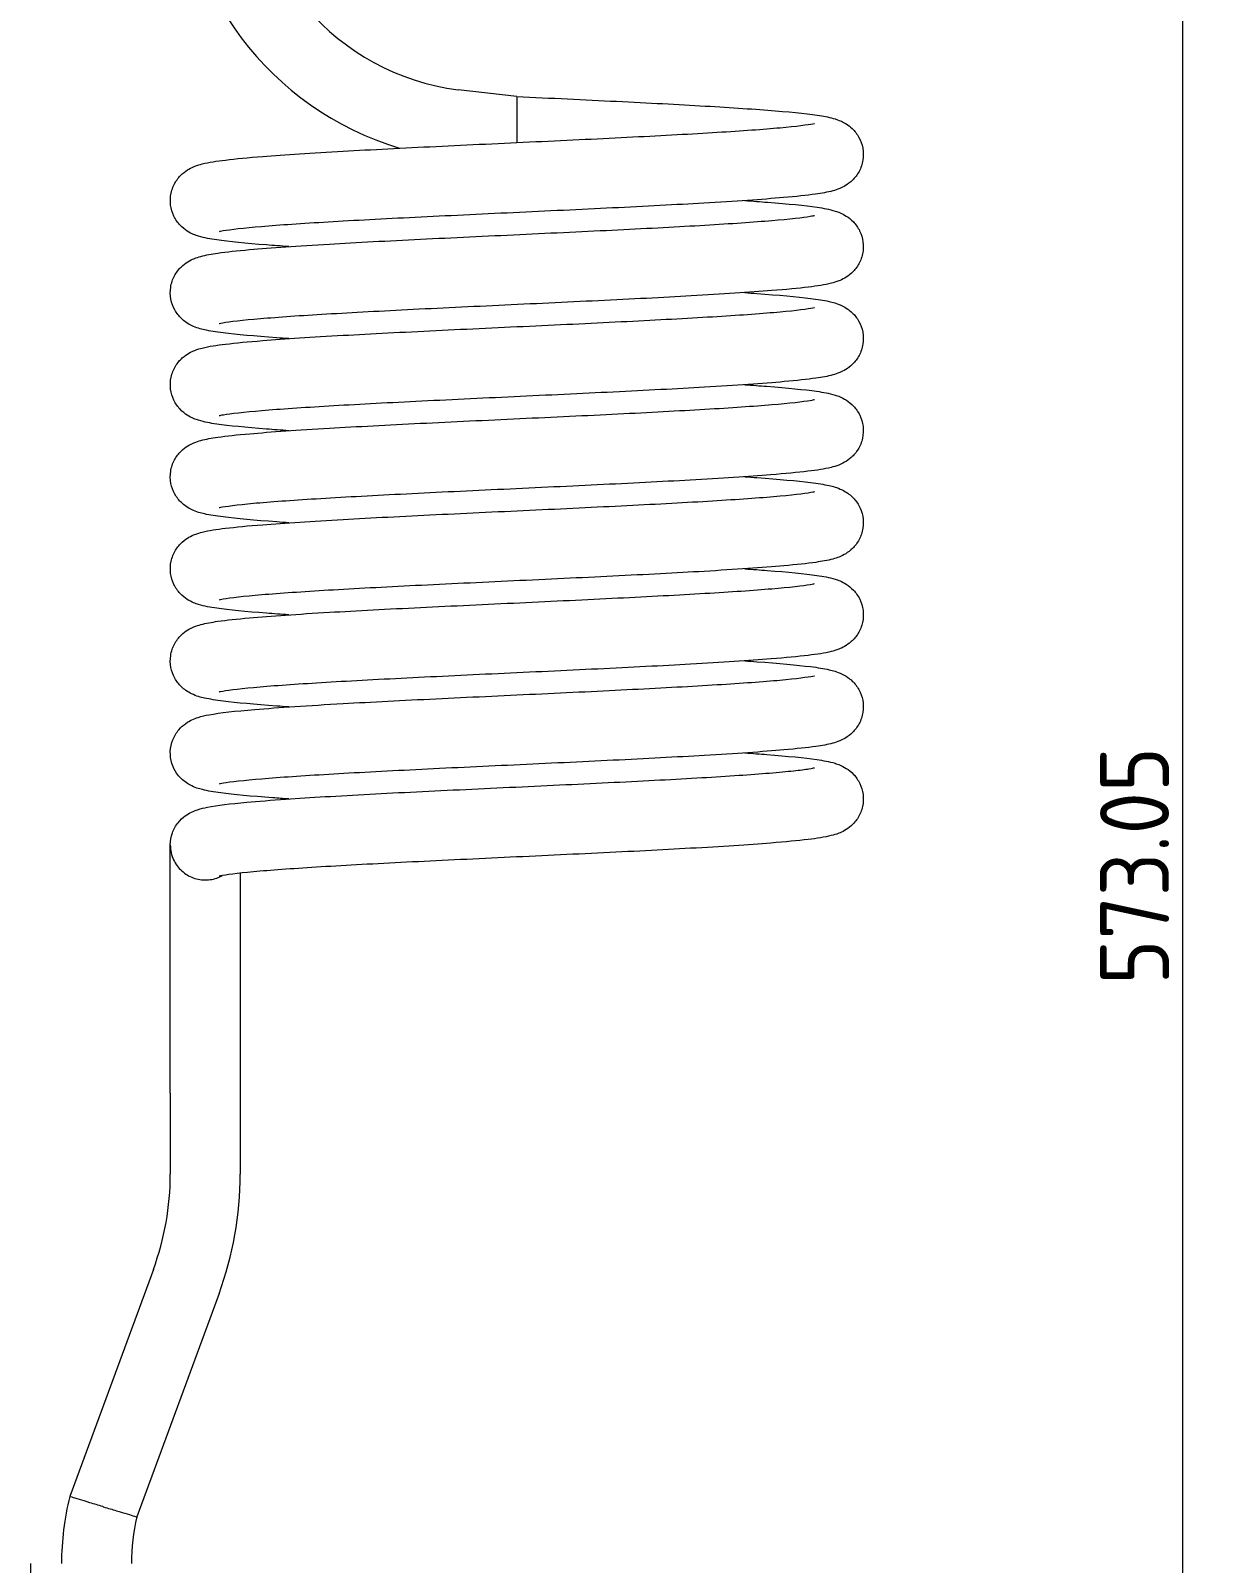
# Model space of a CAD drawing. Header units: millimetres. Extents: x 0 to 2102, y 0 to 1485.
# Drawn here: x 1073.9 to 1287.8, y 324.6 to 602.6 of the extents above; entities that cross this region are included whole.
import ezdxf

# ---------------------------------------------------------------- set-up
doc = ezdxf.new("R2010")
doc.units = ezdxf.units.MM
doc.header["$LTSCALE"] = 2.5
doc.layers.add('가시적인 것(ISO)', color=3, linetype='Continuous', lineweight=5)
doc.layers.add('치수(ISO)', color=2, linetype='Continuous', lineweight=5)
doc.styles.add('치수 텍스트_PSTEK_POSCO', font='isocp.shx')
doc.dimstyles.new('치수_PSTEK_POSCO', dxfattribs={"dimscale": 2.5, "dimtxt": 5, "dimasz": 2.5, "dimexe": 2, "dimexo": 2.5, "dimgap": 1, "dimtad": 1, "dimrnd": 1e-08, "dimdsep": 46, "dimtxsty": '치수 텍스트_PSTEK_POSCO', "dimcen": 0.09, "dimdle": 10, "dimclrd": 7, "dimclre": 7, "dimclrt": 2, "dimadec": 1, "dimazin": 2, "dimtfac": 1, "dimtmove": 0, "dimatfit": 3, "dimfxl": 0, "dimtolj": 1, "dimlwd": -1, "dimlwe": -1, "dimarcsym": 0})

# ---------------------------------------------------------------- blocks, each defined once
blk = doc.blocks.new('*D30')
at = {"layer": 'Defpoints', "color": 0}
for p in [(1178.04, 777.72), (1282.84, 777.72), (1081.47, 204.67)]:
    blk.add_point(p, dxfattribs=at)
at = {"layer": '치수(ISO)', "color": 7}
for p, q in [((1184.29, 777.72), (1287.84, 777.72)), ((1282.84, 210.92), (1282.84, 771.47)), ((1087.72, 204.67), (1287.84, 204.67))]:
    blk.add_line(p, q, dxfattribs=at)
for points in [[(1281.79, 771.47), (1283.88, 771.47), (1282.84, 777.72)], [(1281.79, 210.92), (1283.88, 210.92), (1282.84, 204.67)]]:
    blk.add_solid(points, dxfattribs=at)
at = {"layer": '치수(ISO)', "color": 2, "insert": (1274.09, 429.56), "char_height": 12.5, "attachment_point": 4, "rotation": 90, "style": '치수 텍스트_PSTEK_POSCO'}
blk.add_mtext('\\A1;573.05', dxfattribs=at)

msp = doc.modelspace()

# ---------------------------------------------------------------- linework, layer by layer
at = {"layer": '가시적인 것(ISO)'}
for p, q in [((1162.039, 590.669), (1151.402, 591.876)), ((1162.039, 590.669), (1162.039, 584.319)), ((1162.039, 584.319), (1162.039, 582.319)), ((1099.189, 409.894), (1099.189, 454.894)), ((1111.889, 449.785), (1111.889, 409.894)), ((1099.189, 409.894), (1099.189, 395.159)), ((1111.889, 409.894), (1111.889, 395.159)), ((1096.111, 377.888), (1080.951, 336.704)), ((1108.029, 373.501), (1093.124, 333.007)), ((1073.859, 324.58), (1073.859, 291.393))]:
    msp.add_line(p, q, dxfattribs=at)
for centre, radius, start, end in [((1157.039, 635.207), 56.314, 180.72839, 253.20815), ((1157.039, 635.207), 43.696, 179.06126, 262.58805), ((1049.189, 395.159), 50, 339.79197, 0), ((1049.189, 395.159), 62.7, 339.79197, 0), ((1129.459, 324.58), 50, 165.96691, 180), ((1129.459, 324.58), 37.3, 166.94244, 180)]:
    msp.add_arc(centre, radius, start, end, dxfattribs=at)
for points, knots in [([(1162.039, 590.669), (1168.152, 590.382), (1174.349, 590.09), (1185.866, 589.519), (1191.34, 589.232), (1201.052, 588.663), (1205.396, 588.373), (1212.506, 587.788), (1215.274, 587.5), (1218.337, 586.984), (1219.137, 586.845), (1220.633, 586.307), (1221.139, 586.103), (1222.105, 585.497), (1222.493, 585.211), (1223.316, 584.42), (1223.751, 583.877), (1224.411, 582.674), (1224.653, 582.009), (1224.913, 580.609), (1224.923, 579.855), (1224.695, 578.412), (1224.453, 577.707), (1223.791, 576.47), (1223.365, 575.925), (1222.505, 575.08), (1222.069, 574.763), (1221.283, 574.283), (1220.928, 574.116), (1220.139, 573.788), (1219.744, 573.668), (1218.352, 573.288), (1217.396, 573.13), (1214.64, 572.74), (1212.712, 572.535), (1206.58, 571.994), (1201.616, 571.657), (1190.955, 571.034), (1185.292, 570.739), (1173.61, 570.163), (1167.454, 569.874), (1155.371, 569.305), (1149.29, 569.018), (1137.962, 568.454), (1132.567, 568.168), (1123.151, 567.608), (1118.998, 567.326), (1112.527, 566.781), (1110.037, 566.496), (1108.351, 566.208), (1108.173, 566.164), (1108.055, 566.135)], [0, 0, 0, 0, 1.8360838, 1.8360838, 3.6438063, 3.6438063, 5.4661524, 5.4661524, 7.3228405, 7.3228405, 8.2114282, 8.2114282, 8.5711621, 8.5711621, 8.7754214, 8.7754214, 9.0144909, 9.0144909, 9.2413582, 9.2413582, 9.4786959, 9.4786959, 9.7168044, 9.7168044, 9.9537237, 9.9537237, 10.1813797, 10.1813797, 10.4184836, 10.4184836, 10.7788821, 10.7788821, 11.7385521, 11.7385521, 13.0123039, 13.0123039, 15.1242139, 15.1242139, 16.9823566, 16.9823566, 18.8035128, 18.8035128, 20.6119375, 20.6119375, 22.4108337, 22.4108337, 24.1961963, 24.1961963, 25.9469006, 25.9469006, 26.5608358, 26.5608358, 26.5608358, 26.5608358]), ([(1120.681, 563.444), (1119.254, 563.541), (1117.906, 563.639), (1112.869, 564.029), (1109.86, 564.32), (1106.396, 564.827), (1105.438, 564.982), (1103.764, 565.501), (1103.125, 565.708), (1101.86, 566.517), (1101.401, 566.871), (1100.544, 567.781), (1100.141, 568.344), (1099.54, 569.583), (1099.331, 570.271), (1099.148, 571.695), (1099.181, 572.45), (1099.489, 573.874), (1099.769, 574.56), (1100.485, 575.742), (1100.927, 576.252), (1101.788, 577.026), (1102.209, 577.309), (1102.98, 577.749), (1103.33, 577.903), (1104.153, 578.224), (1104.578, 578.343), (1106.253, 578.763), (1107.538, 578.949), (1111.048, 579.374), (1113.303, 579.586), (1119.952, 580.116), (1124.952, 580.435), (1135.677, 581.04), (1141.443, 581.333), (1153.252, 581.908), (1159.436, 582.196), (1171.482, 582.764), (1177.496, 583.051), (1188.603, 583.615), (1193.841, 583.9), (1202.868, 584.459), (1206.788, 584.741), (1212.72, 585.279), (1214.951, 585.577), (1215.921, 585.776), (1216.022, 585.803), (1216.022, 585.803), (1216.022, 585.803), (1216.022, 585.803)], [254.1008522, 254.1008522, 254.1008522, 254.1008522, 254.7150669, 254.7150669, 256.5640584, 256.5640584, 257.5830138, 257.5830138, 258.0788186, 258.0788186, 258.3147156, 258.3147156, 258.5481935, 258.5481935, 258.7774152, 258.7774152, 259.0151977, 259.0151977, 259.2532721, 259.2532721, 259.4893965, 259.4893965, 259.715419, 259.715419, 259.9616344, 259.9616344, 260.3663643, 260.3663643, 261.5790374, 261.5790374, 262.9075261, 262.9075261, 264.9147055, 264.9147055, 266.7623139, 266.7623139, 268.5809474, 268.5809474, 270.3878812, 270.3878812, 272.1851661, 272.1851661, 273.9673743, 273.9673743, 275.7076809, 275.7076809, 276.0585506, 276.0585506, 276.0598234, 276.0598234, 276.0598234, 276.0598234]), ([(1203.396, 571.794), (1204.859, 571.694), (1206.238, 571.595), (1211.29, 571.202), (1214.285, 570.911), (1217.723, 570.404), (1218.669, 570.25), (1220.331, 569.731), (1220.962, 569.523), (1222.206, 568.729), (1222.662, 568.379), (1223.518, 567.477), (1223.923, 566.916), (1224.528, 565.679), (1224.74, 564.993), (1224.929, 563.57), (1224.899, 562.815), (1224.597, 561.389), (1224.319, 560.702), (1223.607, 559.516), (1223.166, 559.003), (1222.305, 558.224), (1221.883, 557.939), (1221.111, 557.496), (1220.761, 557.341), (1219.94, 557.02), (1219.518, 556.9), (1217.856, 556.481), (1216.589, 556.297), (1213.117, 555.873), (1210.878, 555.661), (1204.255, 555.131), (1199.26, 554.811), (1188.542, 554.206), (1182.781, 553.912), (1170.978, 553.338), (1164.796, 553.049), (1152.747, 552.481), (1146.729, 552.195), (1135.609, 551.63), (1130.362, 551.345), (1121.313, 550.786), (1117.381, 550.504), (1111.418, 549.965), (1109.173, 549.669), (1108.171, 549.465), (1108.064, 549.438), (1108.055, 549.435), (1108.055, 549.435), (1108.055, 549.435)], [41.5837919, 41.5837919, 41.5837919, 41.5837919, 42.2132202, 42.2132202, 44.0626404, 44.0626404, 45.0736037, 45.0736037, 45.5603714, 45.5603714, 45.7945956, 45.7945956, 46.0284862, 46.0284862, 46.2575262, 46.2575262, 46.4952845, 46.4952845, 46.7333617, 46.7333617, 46.969555, 46.969555, 47.1956777, 47.1956777, 47.4411161, 47.4411161, 47.8422257, 47.8422257, 49.0439405, 49.0439405, 50.3705483, 50.3705483, 52.3817156, 52.3817156, 54.2298064, 54.2298064, 56.048571, 56.048571, 57.8555853, 57.8555853, 59.6529612, 59.6529612, 61.4353549, 61.4353549, 63.1762895, 63.1762895, 63.5289249, 63.5289249, 63.5428744, 63.5428744, 63.5428744, 63.5428744]), ([(1120.68, 546.744), (1119.927, 546.795), (1119.196, 546.847), (1114.49, 547.189), (1111.213, 547.481), (1107.459, 547.958), (1106.392, 548.121), (1104.684, 548.506), (1104.027, 548.646), (1102.719, 549.282), (1102.375, 549.472), (1101.742, 549.918), (1101.465, 550.141), (1100.757, 550.823), (1100.331, 551.357), (1099.673, 552.549), (1099.429, 553.213), (1099.166, 554.613), (1099.153, 555.367), (1099.378, 556.811), (1099.619, 557.517), (1100.278, 558.755), (1100.703, 559.303), (1101.563, 560.15), (1101.999, 560.469), (1102.786, 560.951), (1103.141, 561.118), (1103.93, 561.447), (1104.324, 561.568), (1105.705, 561.945), (1106.649, 562.103), (1109.377, 562.491), (1111.29, 562.695), (1117.4, 563.237), (1122.365, 563.575), (1133.028, 564.199), (1138.687, 564.494), (1150.364, 565.07), (1156.519, 565.359), (1168.603, 565.928), (1174.685, 566.215), (1186.021, 566.78), (1191.422, 567.065), (1200.852, 567.625), (1205.014, 567.908), (1211.504, 568.452), (1214.004, 568.737), (1215.717, 569.028), (1215.9, 569.073), (1216.022, 569.103)], [217.118731, 217.118731, 217.118731, 217.118731, 217.443624, 217.443624, 219.2853597, 219.2853597, 220.2616693, 220.2616693, 220.9415531, 220.9415531, 221.148144, 221.148144, 221.2945083, 221.2945083, 221.5296219, 221.5296219, 221.7568007, 221.7568007, 221.9940823, 221.9940823, 222.2321938, 222.2321938, 222.4691407, 222.4691407, 222.6968775, 222.6968775, 222.9336568, 222.9336568, 223.2923672, 223.2923672, 224.2423956, 224.2423956, 225.5125622, 225.5125622, 227.6302515, 227.6302515, 229.488883, 229.488883, 231.3101385, 231.3101385, 233.1186197, 233.1186197, 234.9175741, 234.9175741, 236.7030456, 236.7030456, 238.4540964, 238.4540964, 239.0779517, 239.0779517, 239.0779517, 239.0779517]), ([(1203.397, 555.094), (1204.139, 555.044), (1204.859, 554.993), (1209.559, 554.652), (1212.84, 554.359), (1216.599, 553.883), (1217.669, 553.72), (1219.379, 553.336), (1220.037, 553.197), (1221.347, 552.563), (1221.692, 552.372), (1222.329, 551.926), (1222.607, 551.703), (1223.316, 551.02), (1223.743, 550.486), (1224.402, 549.295), (1224.646, 548.631), (1224.911, 547.231), (1224.924, 546.478), (1224.701, 545.034), (1224.461, 544.328), (1223.803, 543.088), (1223.378, 542.54), (1222.519, 541.691), (1222.082, 541.372), (1221.295, 540.889), (1220.939, 540.721), (1220.151, 540.393), (1219.758, 540.272), (1218.381, 539.895), (1217.442, 539.738), (1214.726, 539.35), (1212.819, 539.146), (1206.718, 538.604), (1201.752, 538.266), (1191.089, 537.641), (1185.432, 537.346), (1173.756, 536.77), (1167.602, 536.481), (1155.518, 535.912), (1149.434, 535.625), (1138.095, 535.06), (1132.692, 534.775), (1123.257, 534.215), (1119.091, 533.932), (1112.593, 533.388), (1110.089, 533.103), (1108.364, 532.811), (1108.179, 532.765), (1108.055, 532.735)], [78.5634954, 78.5634954, 78.5634954, 78.5634954, 78.8835115, 78.8835115, 80.7251379, 80.7251379, 81.7010051, 81.7010051, 82.3834999, 82.3834999, 82.5914725, 82.5914725, 82.738491, 82.738491, 82.9737407, 82.9737407, 83.2008763, 83.2008763, 83.4381472, 83.4381472, 83.6762592, 83.6762592, 83.9132178, 83.9132178, 84.1409891, 84.1409891, 84.3776318, 84.3776318, 84.735629, 84.735629, 85.6815993, 85.6815993, 86.9502281, 86.9502281, 89.0704062, 89.0704062, 90.9292453, 90.9292453, 92.7505425, 92.7505425, 94.5590475, 94.5590475, 96.3580262, 96.3580262, 98.1435432, 98.1435432, 99.8947384, 99.8947384, 100.5227501, 100.5227501, 100.5227501, 100.5227501]), ([(1120.681, 530.044), (1119.252, 530.141), (1117.904, 530.239), (1112.866, 530.629), (1109.857, 530.921), (1106.394, 531.427), (1105.437, 531.582), (1103.763, 532.101), (1103.124, 532.308), (1101.861, 533.117), (1101.402, 533.471), (1100.544, 534.381), (1100.142, 534.943), (1099.541, 536.182), (1099.332, 536.869), (1099.148, 538.294), (1099.181, 539.049), (1099.489, 540.473), (1099.769, 541.159), (1100.484, 542.341), (1100.927, 542.851), (1101.787, 543.625), (1102.208, 543.908), (1102.979, 544.349), (1103.329, 544.502), (1104.153, 544.824), (1104.577, 544.943), (1106.252, 545.363), (1107.536, 545.549), (1111.044, 545.973), (1113.299, 546.186), (1119.947, 546.715), (1124.946, 547.035), (1135.671, 547.64), (1141.437, 547.933), (1153.246, 548.507), (1159.43, 548.796), (1171.475, 549.364), (1177.489, 549.65), (1188.597, 550.215), (1193.835, 550.5), (1202.863, 551.059), (1206.784, 551.341), (1212.717, 551.879), (1214.949, 552.177), (1215.92, 552.376), (1216.021, 552.403), (1216.022, 552.403), (1216.022, 552.403), (1216.022, 552.403)], [180.1390609, 180.1390609, 180.1390609, 180.1390609, 180.7539345, 180.7539345, 182.6029445, 182.6029445, 183.6215537, 183.6215537, 184.1169659, 184.1169659, 184.3527911, 184.3527911, 184.5862868, 184.5862868, 184.8155007, 184.8155007, 185.0532822, 185.0532822, 185.2913566, 185.2913566, 185.5274841, 185.5274841, 185.7535109, 185.7535109, 185.999692, 185.999692, 186.4042628, 186.4042628, 187.6164542, 187.6164542, 188.9448728, 188.9448728, 190.9522237, 190.9522237, 192.7998528, 192.7998528, 194.6184919, 194.6184919, 196.4254292, 196.4254292, 198.2227181, 198.2227181, 200.0049344, 200.0049344, 201.7452683, 201.7452683, 202.0962154, 202.0962154, 202.0980375, 202.0980375, 202.0980375, 202.0980375]), ([(1203.396, 538.394), (1204.809, 538.298), (1206.143, 538.201), (1211.174, 537.812), (1214.189, 537.521), (1217.665, 537.015), (1218.627, 536.859), (1220.306, 536.34), (1220.949, 536.133), (1222.222, 535.318), (1222.682, 534.962), (1223.54, 534.049), (1223.942, 533.486), (1224.54, 532.245), (1224.748, 531.557), (1224.929, 530.132), (1224.895, 529.377), (1224.585, 527.953), (1224.303, 527.268), (1223.586, 526.088), (1223.143, 525.579), (1222.283, 524.808), (1221.862, 524.526), (1221.092, 524.086), (1220.742, 523.933), (1219.917, 523.612), (1219.492, 523.493), (1217.81, 523.072), (1216.518, 522.886), (1212.992, 522.461), (1210.731, 522.248), (1204.072, 521.719), (1199.071, 521.399), (1188.343, 520.795), (1182.574, 520.502), (1170.762, 519.928), (1164.578, 519.639), (1152.534, 519.071), (1146.521, 518.784), (1135.419, 518.22), (1130.185, 517.935), (1121.167, 517.376), (1117.253, 517.094), (1111.332, 516.556), (1109.107, 516.258), (1108.153, 516.061), (1108.055, 516.035), (1108.055, 516.035)], [115.5456277, 115.5456277, 115.5456277, 115.5456277, 116.153622, 116.153622, 118.0024398, 118.0024398, 119.0246624, 119.0246624, 119.5241795, 119.5241795, 119.7607503, 119.7607503, 119.9940596, 119.9940596, 120.2233563, 120.2233563, 120.4611485, 120.4611485, 120.6992217, 120.6992217, 120.9353172, 120.9353172, 121.1612994, 121.1612994, 121.4078406, 121.4078406, 121.8140825, 121.8140825, 123.0313333, 123.0313333, 124.3604322, 124.3604322, 126.3659994, 126.3659994, 128.213413, 128.213413, 130.031993, 130.031993, 131.8388939, 131.8388939, 133.6361415, 133.6361415, 135.4182733, 135.4182733, 137.1583207, 137.1583207, 137.5045465, 137.5045465, 137.5045465, 137.5045465]), ([(1120.68, 513.344), (1119.925, 513.395), (1119.194, 513.447), (1114.487, 513.789), (1111.211, 514.082), (1107.458, 514.558), (1106.39, 514.721), (1104.682, 515.106), (1104.025, 515.246), (1102.718, 515.882), (1102.374, 516.073), (1101.741, 516.519), (1101.464, 516.741), (1100.757, 517.424), (1100.33, 517.958), (1099.673, 519.15), (1099.429, 519.814), (1099.166, 521.214), (1099.153, 521.968), (1099.378, 523.411), (1099.619, 524.117), (1100.278, 525.356), (1100.704, 525.903), (1101.563, 526.751), (1101.999, 527.069), (1102.786, 527.551), (1103.142, 527.719), (1103.93, 528.047), (1104.324, 528.168), (1105.706, 528.546), (1106.65, 528.703), (1109.379, 529.091), (1111.294, 529.296), (1117.404, 529.837), (1122.369, 530.175), (1133.032, 530.799), (1138.691, 531.094), (1150.369, 531.671), (1156.523, 531.96), (1168.608, 532.528), (1174.69, 532.815), (1186.026, 533.38), (1191.426, 533.665), (1200.855, 534.225), (1205.017, 534.508), (1211.506, 535.053), (1214.005, 535.337), (1215.717, 535.628), (1215.9, 535.673), (1216.022, 535.703)], [143.1569408, 143.1569408, 143.1569408, 143.1569408, 143.4823339, 143.4823339, 145.3240809, 145.3240809, 146.300436, 146.300436, 146.9800522, 146.9800522, 147.1865022, 147.1865022, 147.3327997, 147.3327997, 147.5678993, 147.5678993, 147.7950826, 147.7950826, 148.0323654, 148.0323654, 148.2704768, 148.2704768, 148.5074225, 148.5074225, 148.7351556, 148.7351556, 148.9719492, 148.9719492, 149.3307344, 149.3307344, 150.2811886, 150.2811886, 151.5515156, 151.5515156, 153.6689457, 153.6689457, 155.5275554, 155.5275554, 157.3488066, 157.3488066, 159.1572854, 159.1572854, 160.9562372, 160.9562372, 162.7417039, 162.7417039, 164.4927395, 164.4927395, 165.1161579, 165.1161579, 165.1161579, 165.1161579]), ([(1203.397, 521.694), (1204.156, 521.642), (1204.892, 521.591), (1209.602, 521.248), (1212.876, 520.956), (1216.627, 520.479), (1217.694, 520.316), (1219.4, 519.93), (1220.057, 519.79), (1221.364, 519.154), (1221.707, 518.963), (1222.339, 518.517), (1222.615, 518.295), (1223.322, 517.612), (1223.749, 517.078), (1224.405, 515.886), (1224.649, 515.222), (1224.912, 513.821), (1224.924, 513.067), (1224.698, 511.624), (1224.457, 510.918), (1223.798, 509.68), (1223.372, 509.133), (1222.512, 508.286), (1222.076, 507.968), (1221.29, 507.486), (1220.934, 507.319), (1220.146, 506.991), (1219.751, 506.87), (1218.368, 506.492), (1217.421, 506.334), (1214.688, 505.946), (1212.771, 505.741), (1206.656, 505.2), (1201.691, 504.862), (1191.029, 504.238), (1185.369, 503.943), (1173.691, 503.367), (1167.536, 503.078), (1155.452, 502.509), (1149.37, 502.222), (1138.036, 501.657), (1132.636, 501.372), (1123.21, 500.812), (1119.049, 500.529), (1112.563, 499.985), (1110.066, 499.7), (1108.358, 499.409), (1108.176, 499.365), (1108.055, 499.335)], [152.5252796, 152.5252796, 152.5252796, 152.5252796, 152.8525933, 152.8525933, 154.6943835, 154.6943835, 155.6709138, 155.6709138, 156.3495022, 156.3495022, 156.5554127, 156.5554127, 156.7014539, 156.7014539, 156.9364999, 156.9364999, 157.1637005, 157.1637005, 157.4009876, 157.4009876, 157.6390988, 157.6390988, 157.8760398, 157.8760398, 158.103759, 158.103759, 158.3406082, 158.3406082, 158.6996833, 158.6996833, 159.65179, 159.65179, 160.9227376, 160.9227376, 163.0391654, 163.0391654, 164.8976909, 164.8976909, 166.718925, 166.718925, 168.5273941, 168.5273941, 170.326336, 170.326336, 172.1117842, 172.1117842, 173.8627607, 173.8627607, 174.4844827, 174.4844827, 174.4844827, 174.4844827]), ([(1120.681, 496.644), (1119.256, 496.741), (1117.91, 496.839), (1112.874, 497.229), (1109.864, 497.52), (1106.398, 498.026), (1105.44, 498.181), (1103.764, 498.7), (1103.125, 498.908), (1101.86, 499.717), (1101.4, 500.072), (1100.543, 500.982), (1100.14, 501.545), (1099.54, 502.784), (1099.331, 503.472), (1099.148, 504.897), (1099.181, 505.651), (1099.49, 507.076), (1099.77, 507.761), (1100.486, 508.943), (1100.928, 509.453), (1101.789, 510.226), (1102.21, 510.509), (1102.981, 510.95), (1103.331, 511.103), (1104.154, 511.424), (1104.579, 511.543), (1106.255, 511.964), (1107.541, 512.149), (1111.053, 512.574), (1113.309, 512.787), (1119.959, 513.316), (1124.958, 513.636), (1135.684, 514.24), (1141.451, 514.534), (1153.26, 515.108), (1159.444, 515.397), (1171.489, 515.964), (1177.503, 516.251), (1188.61, 516.815), (1193.847, 517.101), (1202.873, 517.659), (1206.792, 517.941), (1212.723, 518.48), (1214.953, 518.777), (1215.922, 518.976), (1216.022, 519.003), (1216.022, 519.003), (1216.022, 519.003), (1216.022, 519.003)], [106.1772744, 106.1772744, 106.1772744, 106.1772744, 106.7907095, 106.7907095, 108.6396792, 108.6396792, 109.659044, 109.659044, 110.1553136, 110.1553136, 110.3912954, 110.3912954, 110.6247521, 110.6247521, 110.8539832, 110.8539832, 111.0917669, 111.0917669, 111.3298411, 111.3298411, 111.565962, 111.565962, 111.7919794, 111.7919794, 112.0382353, 112.0382353, 112.4431538, 112.4431538, 113.6563975, 113.6563975, 114.9849679, 114.9849679, 116.9919446, 116.9919446, 118.8395285, 118.8395285, 120.6581553, 120.6581553, 122.465085, 122.465085, 124.2623652, 124.2623652, 126.0445639, 126.0445639, 127.784838, 127.784838, 128.135616, 128.135616, 128.1362392, 128.1362392, 128.1362392, 128.1362392]), ([(1203.396, 504.994), (1204.831, 504.896), (1206.185, 504.798), (1211.225, 504.408), (1214.231, 504.116), (1217.69, 503.61), (1218.646, 503.455), (1220.317, 502.936), (1220.954, 502.728), (1222.215, 501.923), (1222.673, 501.569), (1223.53, 500.661), (1223.933, 500.099), (1224.535, 498.86), (1224.745, 498.173), (1224.929, 496.749), (1224.897, 495.994), (1224.59, 494.569), (1224.31, 493.883), (1223.595, 492.7), (1223.153, 492.19), (1222.293, 491.415), (1221.871, 491.131), (1221.1, 490.69), (1220.75, 490.537), (1219.927, 490.216), (1219.504, 490.096), (1217.831, 489.676), (1216.55, 489.491), (1213.048, 489.066), (1210.796, 488.854), (1204.153, 488.324), (1199.154, 488.005), (1188.431, 487.4), (1182.665, 487.106), (1170.858, 486.532), (1164.674, 486.244), (1152.628, 485.676), (1146.613, 485.389), (1135.503, 484.825), (1130.263, 484.54), (1121.232, 483.981), (1117.309, 483.699), (1111.37, 483.16), (1109.136, 482.863), (1108.159, 482.663), (1108.057, 482.636), (1108.055, 482.635), (1108.055, 482.635), (1108.055, 482.635)], [189.5073951, 189.5073951, 189.5073951, 189.5073951, 190.1248373, 190.1248373, 191.9739193, 191.9739193, 192.9911793, 192.9911793, 193.4850618, 193.4850618, 193.7206069, 193.7206069, 193.9541723, 193.9541723, 194.1833552, 194.1833552, 194.4211327, 194.4211327, 194.6592077, 194.6592077, 194.8953469, 194.8953469, 195.1213905, 195.1213905, 195.3674387, 195.3674387, 195.7713913, 195.7713913, 196.9817111, 196.9817111, 198.3098462, 198.3098462, 200.3178666, 200.3178666, 202.1655766, 202.1655766, 203.9842379, 203.9842379, 205.7911887, 205.7911887, 207.588493, 207.588493, 209.3707408, 209.3707408, 211.1111813, 211.1111813, 211.4624294, 211.4624294, 211.4663922, 211.4663922, 211.4663922, 211.4663922]), ([(1120.681, 479.944), (1119.929, 479.995), (1119.199, 480.047), (1114.493, 480.389), (1111.216, 480.681), (1107.462, 481.158), (1106.394, 481.321), (1104.685, 481.705), (1104.028, 481.845), (1102.721, 482.481), (1102.376, 482.671), (1101.743, 483.117), (1101.466, 483.34), (1100.758, 484.023), (1100.331, 484.557), (1099.674, 485.748), (1099.429, 486.413), (1099.166, 487.813), (1099.153, 488.567), (1099.378, 490.01), (1099.618, 490.716), (1100.277, 491.955), (1100.703, 492.502), (1101.562, 493.35), (1101.999, 493.669), (1102.786, 494.151), (1103.141, 494.318), (1103.929, 494.647), (1104.323, 494.767), (1105.704, 495.145), (1106.647, 495.302), (1109.374, 495.691), (1111.286, 495.895), (1117.395, 496.437), (1122.36, 496.774), (1133.023, 497.399), (1138.682, 497.694), (1150.359, 498.27), (1156.513, 498.559), (1168.598, 499.128), (1174.68, 499.415), (1186.017, 499.98), (1191.417, 500.265), (1200.848, 500.825), (1205.01, 501.108), (1211.501, 501.652), (1214.002, 501.937), (1215.717, 502.228), (1215.9, 502.273), (1216.022, 502.303)], [69.1949905, 69.1949905, 69.1949905, 69.1949905, 69.5194493, 69.5194493, 71.3611716, 71.3611716, 72.3374269, 72.3374269, 73.0176296, 73.0176296, 73.2243884, 73.2243884, 73.3708324, 73.3708324, 73.6059626, 73.6059626, 73.833136, 73.833136, 74.0704164, 74.0704164, 74.3085279, 74.3085279, 74.5454763, 74.5454763, 74.7732173, 74.7732173, 75.0099796, 75.0099796, 75.3686014, 75.3686014, 76.3181251, 76.3181251, 77.5881013, 77.5881013, 79.7060983, 79.7060983, 81.5647555, 81.5647555, 83.3860162, 83.3860162, 85.1945005, 85.1945005, 86.9934579, 86.9934579, 88.7789351, 88.7789351, 90.5300039, 90.5300039, 91.1543767, 91.1543767, 91.1543767, 91.1543767]), ([(1203.397, 488.294), (1204.149, 488.243), (1204.877, 488.192), (1209.582, 487.85), (1212.86, 487.557), (1216.615, 487.081), (1217.683, 486.918), (1219.391, 486.533), (1220.048, 486.393), (1221.356, 485.758), (1221.701, 485.567), (1222.334, 485.121), (1222.611, 484.899), (1223.319, 484.216), (1223.746, 483.682), (1224.404, 482.49), (1224.648, 481.826), (1224.912, 480.426), (1224.924, 479.672), (1224.7, 478.229), (1224.459, 477.523), (1223.8, 476.284), (1223.375, 475.736), (1222.515, 474.888), (1222.079, 474.57), (1221.292, 474.087), (1220.937, 473.92), (1220.148, 473.592), (1219.754, 473.471), (1218.374, 473.093), (1217.431, 472.936), (1214.705, 472.548), (1212.793, 472.344), (1206.685, 471.802), (1201.719, 471.464), (1191.057, 470.84), (1185.398, 470.545), (1173.721, 469.968), (1167.567, 469.679), (1155.482, 469.111), (1149.4, 468.824), (1138.063, 468.259), (1132.662, 467.973), (1123.231, 467.413), (1119.069, 467.131), (1112.577, 466.586), (1110.076, 466.301), (1108.361, 466.01), (1108.177, 465.965), (1108.055, 465.935)], [226.4870716, 226.4870716, 226.4870716, 226.4870716, 226.8110798, 226.8110798, 228.6527956, 228.6527956, 229.6290247, 229.6290247, 230.3093822, 230.3093822, 230.5162226, 230.5162226, 230.6627053, 230.6627053, 230.8978437, 230.8978437, 231.1250145, 231.1250145, 231.3622942, 231.3622942, 231.6004058, 231.6004058, 231.8373548, 231.8373548, 232.0650979, 232.0650979, 232.301852, 232.301852, 232.6604309, 232.6604309, 233.6097103, 233.6097103, 234.8795943, 234.8795943, 236.9977405, 236.9977405, 238.8564101, 238.8564101, 240.6776733, 240.6776733, 242.486159, 242.486159, 244.2851179, 244.2851179, 246.0705978, 246.0705978, 247.8216753, 247.8216753, 248.4462986, 248.4462986, 248.4462986, 248.4462986]), ([(1120.679, 463.244), (1119.677, 463.312), (1118.715, 463.381), (1113.878, 463.741), (1110.699, 464.033), (1107.061, 464.518), (1106.035, 464.681), (1104.367, 465.097), (1103.715, 465.252), (1102.446, 465.937), (1102.131, 466.131), (1101.307, 466.757), (1100.773, 467.279), (1099.972, 468.442), (1099.669, 469.056), (1099.262, 470.39), (1099.165, 471.13), (1099.224, 472.589), (1099.383, 473.324), (1099.914, 474.656), (1100.292, 475.267), (1101.121, 476.258), (1101.577, 476.652), (1102.4, 477.235), (1102.776, 477.438), (1103.533, 477.796), (1103.893, 477.924), (1104.932, 478.256), (1105.54, 478.384), (1108.255, 478.889), (1110.946, 479.177), (1118.765, 479.839), (1124.291, 480.198), (1135.679, 480.84), (1141.432, 481.133), (1153.227, 481.706), (1159.412, 481.995), (1171.458, 482.563), (1177.472, 482.85), (1188.582, 483.414), (1193.821, 483.699), (1202.851, 484.258), (1206.773, 484.54), (1212.711, 485.078), (1214.944, 485.376), (1215.919, 485.576), (1216.02, 485.602), (1216.022, 485.603), (1216.022, 485.603), (1216.022, 485.603)], [32.2218579, 32.2218579, 32.2218579, 32.2218579, 32.6533633, 32.6533633, 34.4975937, 34.4975937, 35.4845218, 35.4845218, 36.1076479, 36.1076479, 36.287529, 36.287529, 36.5575675, 36.5575675, 36.7807671, 36.7807671, 37.0162435, 37.0162435, 37.254383, 37.254383, 37.4921488, 37.4921488, 37.7238918, 37.7238918, 37.950872, 37.950872, 38.2473416, 38.2473416, 38.8776385, 38.8776385, 40.7819416, 40.7819416, 43.0307998, 43.0307998, 44.8743934, 44.8743934, 46.6931736, 46.6931736, 48.5001159, 48.5001159, 50.2974152, 50.2974152, 52.0796527, 52.0796527, 53.8200583, 53.8200583, 54.1712077, 54.1712077, 54.1744678, 54.1744678, 54.1744678, 54.1744678]), ([(1203.396, 471.594), (1204.821, 471.497), (1206.166, 471.4), (1211.202, 471.01), (1214.212, 470.718), (1217.679, 470.212), (1218.637, 470.057), (1220.312, 469.538), (1220.952, 469.331), (1222.218, 468.521), (1222.677, 468.166), (1223.535, 467.255), (1223.937, 466.693), (1224.538, 465.453), (1224.746, 464.766), (1224.929, 463.341), (1224.896, 462.586), (1224.587, 461.162), (1224.307, 460.476), (1223.591, 459.294), (1223.149, 458.785), (1222.288, 458.011), (1221.867, 457.729), (1221.096, 457.289), (1220.746, 457.135), (1219.923, 456.814), (1219.498, 456.695), (1217.821, 456.275), (1216.535, 456.089), (1213.022, 455.664), (1210.766, 455.451), (1204.115, 454.922), (1199.116, 454.602), (1188.39, 453.998), (1182.623, 453.704), (1170.813, 453.13), (1164.629, 452.841), (1152.584, 452.274), (1146.571, 451.987), (1135.464, 451.423), (1130.227, 451.138), (1121.202, 450.579), (1117.283, 450.297), (1111.353, 449.758), (1109.123, 449.461), (1108.156, 449.262), (1108.095, 449.246), (1108.055, 449.235)], [263.4691949, 263.4691949, 263.4691949, 263.4691949, 264.0822534, 264.0822534, 265.9312125, 265.9312125, 266.9507752, 266.9507752, 267.4472694, 267.4472694, 267.683292, 267.683292, 267.9167385, 267.9167385, 268.1459742, 268.1459742, 268.3837585, 268.3837585, 268.6218326, 268.6218326, 268.8579517, 268.8579517, 269.0839667, 269.0839667, 269.3302423, 269.3302423, 269.7352519, 269.7352519, 270.9487716, 270.9487716, 272.2773809, 272.2773809, 274.2842598, 274.2842598, 276.1318319, 276.1318319, 277.9504554, 277.9504554, 279.7573831, 279.7573831, 281.5546611, 281.5546611, 283.3368551, 283.3368551, 285.0771136, 285.0771136, 285.4263414, 285.4263414, 285.4263414, 285.4263414]), ([(1099.189, 454.894), (1099.189, 455.649), (1099.326, 456.414), (1099.826, 457.785), (1100.187, 458.41), (1101.001, 459.438), (1101.458, 459.854), (1102.292, 460.469), (1102.675, 460.684), (1103.43, 461.053), (1103.785, 461.185), (1104.766, 461.51), (1105.323, 461.635), (1107.744, 462.114), (1110.026, 462.375), (1115.121, 462.839), (1117.507, 463.025), (1124.532, 463.511), (1129.743, 463.815), (1140.8, 464.403), (1146.747, 464.694), (1158.744, 465.266), (1164.941, 465.554), (1176.83, 466.121), (1182.672, 466.407), (1193.269, 466.97), (1198.163, 467.254), (1206.36, 467.81), (1209.795, 468.09), (1213.402, 468.481), (1214.358, 468.605), (1215.619, 468.807), (1215.861, 468.865), (1216.022, 468.903)], [0, 0, 0, 0, 0.2449841, 0.2449841, 0.4824537, 0.4824537, 0.7152426, 0.7152426, 0.941075, 0.941075, 1.225152, 1.225152, 1.7988198, 1.7988198, 3.5276706, 3.5276706, 4.6956582, 4.6956582, 6.6107226, 6.6107226, 8.4453216, 8.4453216, 10.2597561, 10.2597561, 12.0638757, 12.0638757, 13.857657, 13.857657, 15.632068, 15.632068, 16.4734846, 16.4734846, 17.1994267, 17.1994267, 17.1994267, 17.1994267]), ([(1099.189, 454.894), (1099.189, 454.426), (1099.24, 453.959), (1099.446, 453.046), (1099.598, 452.602), (1100.152, 451.431), (1100.648, 450.76), (1101.87, 449.645), (1102.584, 449.213), (1104.138, 448.646), (1104.962, 448.516), (1106.615, 448.582), (1107.427, 448.775), (1108.338, 449.192), (1108.494, 449.271), (1108.646, 449.356)], [-4.0017867, -4.0017867, -4.0017867, -4.0017867, -3.8613376, -3.8613376, -3.7208886, -3.7208886, -3.4728294, -3.4728294, -3.2247701, -3.2247701, -2.9767109, -2.9767109, -2.7286516, -2.7286516, -2.6761372, -2.6761372, -2.6761372, -2.6761372]), ([(1087.033, 334.843), (1087.011, 334.849), (1086.989, 334.856), (1086.159, 335.108), (1085.362, 335.351), (1083.897, 335.799), (1083.241, 336), (1082.138, 336.339), (1081.702, 336.473), (1081.105, 336.656), (1081.013, 336.685), (1080.951, 336.704)], [-0.0069416, -0.0069416, -0.0069416, -0.0069416, 0, 0, 0.2531766, 0.2531766, 0.5003435, 0.5003435, 0.7471374, 0.7471374, 0.9944683, 0.9944683, 0.9944683, 0.9944683]), ([(1087.033, 334.843), (1087.055, 334.836), (1087.077, 334.829), (1087.891, 334.582), (1088.674, 334.345), (1090.135, 333.903), (1090.8, 333.703), (1091.92, 333.367), (1092.364, 333.234), (1092.968, 333.053), (1093.124, 333.007), (1093.124, 333.007), (1093.124, 333.007), (1093.124, 333.007)], [-0.0069437, -0.0069437, -0.0069437, -0.0069437, 0, 0, 0.2482328, 0.2482328, 0.4972073, 0.4972073, 0.7462968, 0.7462968, 0.9944835, 0.9944835, 0.9945658, 0.9945658, 0.9945658, 0.9945658])]:
    msp.add_open_spline(points, degree=3, knots=knots, dxfattribs=at)

# ---------------------------------------------------------------- dimensions: what is measured, and where the dimension line sits
at = {"layer": '치수(ISO)', "color": 7}
dim = msp.add_linear_dim(base=(1282.836, 777.719), p1=(1081.465, 204.667), p2=(1178.038, 777.719), angle=90, dimstyle='치수_PSTEK_POSCO', override={"dimdec": 2, "dimtp": 0, "dimtm": 0, "dimtdec": 2, "dimtofl": 0, "dimatfit": 1}, dxfattribs=at)
dim.commit()
dim.dimension.update_dxf_attribs({"geometry": '*D30', "text_midpoint": (1282.836, 451.693), "dimtype": 160})

doc.saveas('drawing.dxf')
